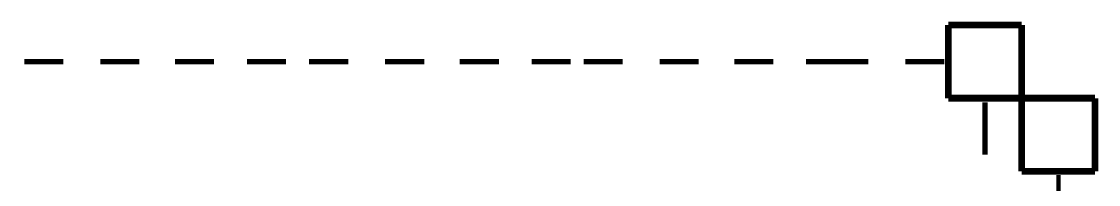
# Model space of a CAD drawing. Header units: millimetres. Extents: x -7698 to 47223, y 0 to 22596.
# Drawn here: x 12239 to 17962, y 14277 to 15144 of the extents above; entities that cross this region are included whole.
import ezdxf

# ---------------------------------------------------------------- set-up
doc = ezdxf.new("R2010")
doc.units = ezdxf.units.MM
doc.layers.add('SWP', color=10, linetype='Continuous', lineweight=20)
doc.layers.add('WWP', color=150, linetype='Continuous', lineweight=20)

msp = doc.modelspace()

# ---------------------------------------------------------------- linework, layer by layer
at = {"layer": 'SWP'}
for points, const_width in [([(17164.7, 14736.4), (17164.7, 15126.3)], 36), ([(17164.7, 15126.3), (17554.5, 15126.3)], 36), ([(17554.5, 15126.3), (17554.5, 14736.4)], 36), ([(12253, 14931.3), (12460.4, 14931.3)], 28.8), ([(12657, 14931.3), (12864.4, 14931.3)], 28.8), ([(13053.8, 14931.3), (13261.2, 14931.3)], 28.8), ([(13436.1, 14931.3), (13643.6, 14931.3)], 28.8), ([(13767.2, 14931.3), (13974.6, 14931.3)], 28.8), ([(14171.2, 14931.3), (14378.6, 14931.3)], 28.8), ([(14568, 14931.3), (14775.4, 14931.3)], 28.8), ([(14950.3, 14931.3), (15157.8, 14931.3)], 28.8), ([(15225.6, 14931.3), (15433, 14931.3)], 28.8), ([(15629.6, 14931.3), (15837, 14931.3)], 28.8), ([(16026.4, 14931.3), (16233.8, 14931.3)], 28.8), ([(16408.8, 14931.3), (16616.2, 14931.3)], 28.8), ([(16531.4, 14931.3), (16738.8, 14931.3)], 28.8), ([(16935.4, 14931.3), (17142.8, 14931.3)], 28.8), ([(17554.5, 14736.4), (17164.7, 14736.4)], 36), ([(17359.6, 14435.4), (17359.6, 14714.7)], 28.8), ([(17554.5, 14346.6), (17554.5, 14736.4)], 36), ([(17554.5, 14736.4), (17944.3, 14736.4)], 36), ([(17944.3, 14736.4), (17944.3, 14346.6)], 36), ([(17944.3, 14346.6), (17554.5, 14346.6)], 36)]:
    msp.add_lwpolyline(points, dxfattribs=dict(at, const_width=const_width))
at = {"layer": 'WWP', "const_width": 23.7}
msp.add_lwpolyline([(17749.4, 14327.3), (17749.4, 14047.8)], dxfattribs=at)

doc.saveas('drawing.dxf')
